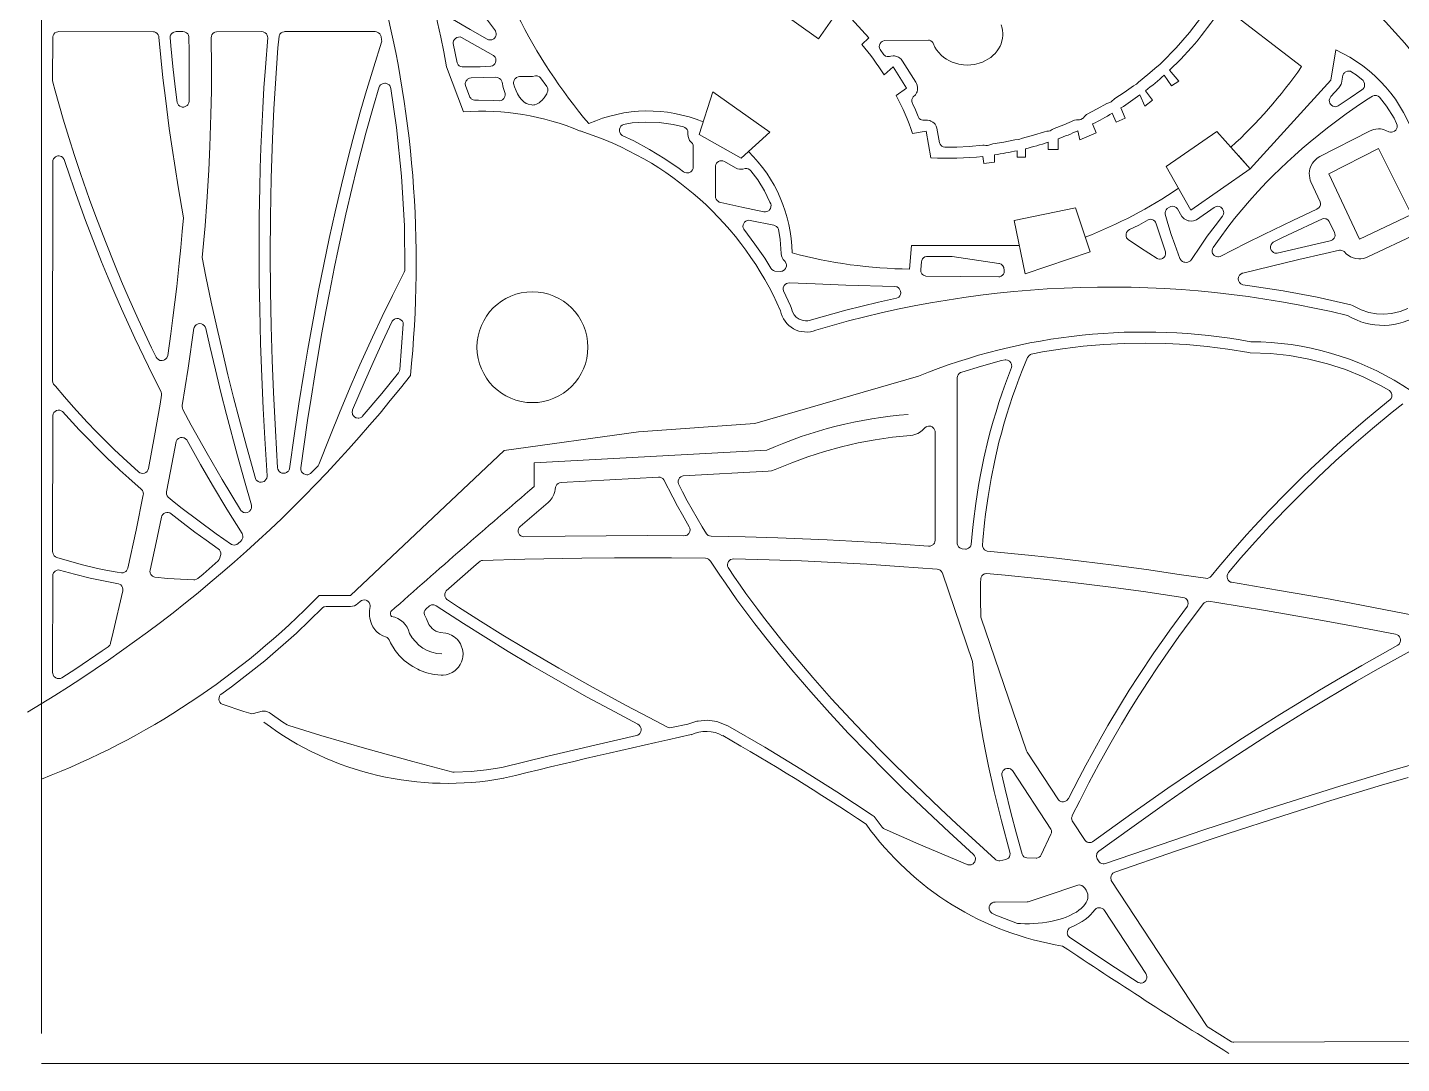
# Model space of a CAD drawing. Header units: inches. Extents: x 36 to 188, y -75 to 56.
# Drawn here: x 35.97 to 63.24, y 17.31 to 37.86 of the extents above; entities that cross this region are included whole.
import ezdxf

# ---------------------------------------------------------------- set-up
doc = ezdxf.new("R2010")
doc.units = ezdxf.units.IN
doc.layers.add('01_ORIGINAL_PLAN', color=7, linetype='CONTINUOUS', lineweight=20)
doc.layers.add('02_CONCEPT_CLOSED_AREAS', color=7, linetype='CONTINUOUS', lineweight=15)

# ---------------------------------------------------------------- blocks, each defined once
blk = doc.blocks.new('01_SCALLOP')
at = {"layer": '01_ORIGINAL_PLAN'}
for p, q in [((36.248, 17.906), (36.248, 55.9)), ((71.442, 17.312), (36.248, 17.312))]:
    blk.add_line(p, q, dxfattribs=at)
for points in [[(44.283, 37.084, 0.090917), (40.931, 45.968, -0.652582), (40.931, 49.011, -0.158741), (45.004, 48.425, -0.098355), (47.824, 46.203), (47.755, 46.078)], [(60.29, 39.74, -0.300089), (65.18, 32.538)], [(59.849, 35.488, 0.057164), (61.253, 37.088), (59.681, 38.289, -0.064319), (58.632, 37.014, -0.064319)], [(45.692, 38.109, 0.060935), (47.109, 35.956, -0.206423), (49.375, 35.99)], [(59.998, 35.322), (60.235, 35.059), (61.831, 36.816), (61.933, 37.418, -0.214593), (63.522, 35.602, 0.212382), (64.188, 33.517, -0.642649), (62.166, 32.15, 0.132984), (51.615, 31.858, -0.471407), (50.913, 32.245)], [(46.935, 35.809, 0.119192), (44.621, 36.188), (44.283, 37.084)], [(58.528, 36.918, -0.018836), (58.155, 36.608, -0.018836)], [(58.043, 36.524, -0.017658), (57.668, 36.267, -0.017658)], [(57.496, 36.162, -0.017305), (57.105, 35.949, -0.017305)], [(54.929, 35.306, -0.040089), (53.897, 35.276), (53.805, 35.806)], [(56.812, 35.811, -0.016254), (56.423, 35.655, -0.016254)], [(56.221, 35.586, -0.018166), (55.771, 35.457, -0.018166)], [(50.274, 35.4, -0.198705), (51.143, 33.392, 0.063223), (53.473, 33.07)], [(55.61, 35.419, -0.017778), (55.16, 35.336, -0.017778)], [(56.959, 33.703, 0.056142), (58.811, 34.673)], [(53.65, 30.945, -0.14301), (60.243, 31.63, -0.286424), (65.36, 28.431), (66.481, 23.89, -0.272091), (64.9, 18.954), (63.661, 17.533)], [(53.65, 30.945), (50.4, 30.004), (48.095, 29.84), (45.427, 29.473), (42.376, 26.597), (41.758, 26.597, -0.10797), (36.248, 22.954)]]:
    blk.add_lwpolyline(points, format="xyb", dxfattribs=at)
for points in [[(51.286, 38.996), (52.178, 38.364), (51.665, 37.64), (50.837, 38.227), (51.286, 38.996)], [(52.249, 38.111), (52.668, 37.654), (52.525, 37.523)], [(52.968, 36.924), (53.149, 37.079), (53.413, 36.661), (53.207, 36.514)], [(58.528, 36.918), (58.67, 36.704), (58.814, 36.799), (58.632, 37.014)], [(49.567, 36.583), (50.703, 35.787), (50.129, 35.27), (49.295, 35.742), (49.567, 36.583)], [(58.043, 36.524), (58.141, 36.305), (58.295, 36.419), (58.155, 36.608)], [(57.496, 36.162), (57.572, 35.985), (57.754, 36.063), (57.668, 36.267)], [(53.805, 35.806), (53.533, 35.759)], [(53.805, 35.806), (53.805, 35.806)], [(56.812, 35.811), (56.853, 35.634), (57.179, 35.773), (57.105, 35.949)], [(58.564, 35.106), (59.058, 34.241), (60.235, 35.059), (59.57, 35.799), (58.564, 35.106)], [(55.61, 35.419), (55.608, 35.288), (55.771, 35.288), (55.771, 35.457)], [(56.221, 35.586), (56.221, 35.439), (56.423, 35.439), (56.423, 35.655)], [(54.929, 35.306), (54.944, 35.165), (55.16, 35.189), (55.16, 35.336)], [(53.515, 33.54), (53.473, 33.07)], [(53.515, 33.54), (55.65, 33.54)], [(46.027, 28.759), (46.027, 29.23), (50.643, 29.479)]]:
    blk.add_lwpolyline(points, dxfattribs=at)
for points in [[(61.796, 34.957), (62.78, 35.461), (63.435, 34.152), (62.399, 33.663)], [(55.549, 34.034), (56.763, 34.283), (57.058, 33.412), (55.766, 32.976)]]:
    blk.add_lwpolyline(points, close=True, dxfattribs=at)
blk.add_circle((45.989, 31.521), 1.1, dxfattribs=at)
for centre, radius, start, end in [((22.064, 33.195), 21.619, 354.0583, 36.0319), ((48.363, 33.974), 5.47, 32.6388, 40.4465), ((48.363, 33.974), 5.47, 19.0436, 27.6609), ((44.996, 29.643), 6.464, 23.734, 72.5429), ((22.02, 47.825), 27.364, 300.648, 321.9453), ((54.073, 21.787), 8.422, 94.2501, 114.0352), ((177.596, -125.015), 202.378, 130.55026, 131.62005), ((43.293, 26.24), 0.119, 162.5746, 211.3187), ((43.119, 25.741), 0.443, 13.2811, 80.611), ((44.225, 26.196), 0.761, 207.5896, 267.5639), ((44.306, 28.951), 6.083, 233.183, 280.5392), ((83.889, -134.15), 161.762, 102.40484, 103.75801), ((49.433, 23.211), 0.689, 61.2688, 115.2094), ((27.349, -15.654), 45.391, 56.1832, 60.407), ((57.468, 25.543), 5.979, 215.6658, 260.7622), ((129.159, 128.7), 131.041, 236.3299, 238.04792)]:
    blk.add_arc(centre, radius, start, end, dxfattribs=at)
at = {"layer": '02_CONCEPT_CLOSED_AREAS'}
for points in [[(59.269, 38.071), (59.03, 37.761), (58.767, 37.46), (58.477, 37.17), (58.441, 37.127), (58.383, 37.083), (58.203, 36.928), (58.019, 36.781), (57.978, 36.741), (57.964, 36.73), (57.914, 36.702), (57.733, 36.573), (57.548, 36.452), (57.531, 36.439), (57.489, 36.399), (57.475, 36.389), (57.461, 36.381), (57.406, 36.362), (57.386, 36.352), (57.198, 36.246), (56.985, 36.134), (56.951, 36.106), (56.916, 36.066), (56.904, 36.055), (56.875, 36.039), (56.844, 36.031), (56.787, 36.03), (56.745, 36.021), (56.536, 35.934), (56.346, 35.862), (56.306, 35.842), (56.263, 35.815), (56.233, 35.807), (56.197, 35.804), (56.154, 35.795), (55.935, 35.728), (55.716, 35.67), (55.643, 35.642), (55.565, 35.634), (55.345, 35.59), (55.126, 35.554), (55.083, 35.542), (55.048, 35.527), (55.019, 35.519), (54.989, 35.519), (54.951, 35.525), (54.93, 35.526), (54.654, 35.503), (54.409, 35.49), (54.186, 35.488), (54.171, 35.489), (54.141, 35.496), (54.114, 35.511), (54.102, 35.521), (54.083, 35.545), (54.07, 35.573), (54.017, 35.865), (54.002, 35.905), (53.979, 35.942), (53.96, 35.962), (53.932, 35.986), (53.897, 36.006), (53.874, 36.015), (53.832, 36.025), (53.789, 36.026), (53.754, 36.022), (53.738, 36.023), (53.707, 36.031), (53.693, 36.038), (53.667, 36.057), (53.648, 36.082), (53.641, 36.097), (53.588, 36.226), (53.529, 36.357), (53.523, 36.371), (53.518, 36.401), (53.521, 36.431), (53.531, 36.46), (53.548, 36.485), (53.589, 36.529), (53.611, 36.564), (53.621, 36.587), (53.631, 36.627), (53.633, 36.652), (53.633, 36.675), (53.626, 36.718), (53.614, 36.75), (53.599, 36.779), (53.335, 37.197), (53.308, 37.231), (53.276, 37.258), (53.255, 37.272), (53.214, 37.289), (53.174, 37.297), (53.149, 37.299), (53.104, 37.294), (53.073, 37.286), (53.043, 37.285), (53.028, 37.287), (52.999, 37.296), (52.974, 37.313), (52.963, 37.323), (52.888, 37.423), (52.876, 37.452), (52.872, 37.483), (52.876, 37.514), (52.888, 37.543), (52.907, 37.568), (52.932, 37.587), (52.946, 37.594), (52.976, 37.602), (53.852, 37.613), (53.868, 37.61), (53.898, 37.598), (53.923, 37.578), (53.934, 37.566), (53.943, 37.552), (53.978, 37.475), (54.01, 37.42), (54.052, 37.365), (54.101, 37.313), (54.152, 37.27), (54.209, 37.231), (54.253, 37.206), (54.316, 37.176), (54.383, 37.152), (54.453, 37.134), (54.544, 37.12), (54.617, 37.117), (54.691, 37.12), (54.764, 37.13), (54.852, 37.152), (54.92, 37.176), (54.983, 37.206), (55.028, 37.231), (55.084, 37.27), (55.134, 37.313), (55.17, 37.349), (55.211, 37.398), (55.238, 37.439), (55.268, 37.494), (55.288, 37.54), (55.307, 37.599), (55.317, 37.647), (55.323, 37.708), (55.323, 37.753), (55.319, 37.801), (55.311, 37.846), (55.294, 37.913)], [(44.722, 38.516), (45.255, 37.794), (45.266, 37.765), (45.269, 37.75), (45.269, 37.719), (45.261, 37.689), (45.254, 37.675), (45.235, 37.651), (45.223, 37.64), (45.196, 37.625), (45.182, 37.62), (45.151, 37.615), (45.12, 37.619), (45.091, 37.631), (44.751, 37.825), (44.406, 38.026)], [(63.359, 32.29), (63.21, 32.229), (63.04, 32.188), (62.882, 32.175), (62.741, 32.181), (62.585, 32.21), (62.434, 32.261), (62.266, 32.345), (62.232, 32.359), (61.559, 32.511), (60.887, 32.638), (60.227, 32.74), (60.086, 32.759), (60.071, 32.764), (60.044, 32.779), (60.021, 32.802), (60.013, 32.815), (60.001, 32.844), (59.997, 32.875), (60.001, 32.907), (60.006, 32.922), (60.022, 32.949), (60.045, 32.971), (60.073, 32.986), (60.088, 32.991), (61.196, 33.259), (61.721, 33.381), (62.006, 33.445), (62.022, 33.446), (62.053, 33.44), (62.082, 33.427), (62.095, 33.417), (62.144, 33.369), (62.174, 33.345), (62.221, 33.316), (62.276, 33.293), (62.33, 33.28), (62.388, 33.274), (62.428, 33.275), (62.482, 33.283), (62.519, 33.293), (62.565, 33.311), (63.554, 33.777)], [(64.012, 26.097), (62.885, 26.32), (62.236, 26.443), (61.749, 26.533), (60.775, 26.704), (59.86, 26.857), (59.845, 26.862), (59.818, 26.879), (59.797, 26.902), (59.782, 26.93), (59.775, 26.961), (59.776, 26.992), (59.786, 27.023), (59.803, 27.049), (60.05, 27.34), (60.331, 27.658), (60.625, 27.979), (60.931, 28.3), (61.25, 28.622), (61.582, 28.944), (61.928, 29.267), (62.287, 29.588), (62.662, 29.909), (63.05, 30.229), (63.261, 30.397)], [(63.575, 23.277), (63.04, 23.122), (62.013, 22.813), (61.044, 22.512), (60.582, 22.364), (59.919, 22.148), (59.291, 21.939), (58.7, 21.739), (57.364, 21.278), (57.333, 21.272), (57.317, 21.272), (57.286, 21.278), (57.271, 21.284), (57.258, 21.292), (57.234, 21.313), (57.193, 21.375), (57.188, 21.389), (57.182, 21.418), (57.181, 21.434), (57.187, 21.463), (57.192, 21.478), (57.208, 21.503), (57.23, 21.524), (57.882, 21.996), (58.577, 22.488), (59.189, 22.91), (59.85, 23.352), (60.379, 23.695), (60.747, 23.929), (61.322, 24.286), (61.722, 24.527), (62.343, 24.894), (62.774, 25.14), (63.217, 25.388), (63.672, 25.637)], [(63.506, 17.752), (59.908, 17.733), (59.891, 17.735), (59.859, 17.744), (59.399, 18.031), (59.385, 18.042), (59.363, 18.067), (57.477, 20.943), (57.471, 20.957), (57.465, 20.988), (57.465, 21.003), (57.471, 21.034), (57.485, 21.062), (57.505, 21.085), (57.518, 21.095), (57.545, 21.109), (58.77, 21.531), (59.775, 21.869), (60.878, 22.228), (61.83, 22.527), (62.841, 22.833), (63.367, 22.988)]]:
    blk.add_lwpolyline(points, dxfattribs=at)
for points in [[(38.472, 37.779), (38.488, 37.776), (38.517, 37.763), (38.543, 37.743), (38.562, 37.717), (38.573, 37.687), (38.576, 37.671), (38.614, 37.27), (38.658, 36.862), (38.706, 36.458), (38.783, 35.861), (38.838, 35.469), (38.897, 35.082), (38.958, 34.701), (39.062, 34.086), (39.04, 33.813), (39.012, 33.501), (38.981, 33.19), (38.93, 32.724), (38.854, 32.101), (38.813, 31.789), (38.751, 31.357), (38.742, 31.326), (38.735, 31.312), (38.715, 31.287), (38.689, 31.268), (38.674, 31.262), (38.643, 31.255), (38.611, 31.256), (38.595, 31.26), (38.567, 31.274), (38.542, 31.295), (38.525, 31.322), (38.433, 31.511), (38.3, 31.791), (38.168, 32.078), (37.969, 32.522), (37.838, 32.827), (37.708, 33.137), (37.515, 33.617), (37.327, 34.11), (37.203, 34.448), (37.022, 34.966), (36.905, 35.32), (36.79, 35.681), (36.679, 36.047), (36.518, 36.608), (36.472, 36.778), (36.468, 36.809), (36.469, 37.676), (36.477, 37.706), (36.493, 37.733), (36.515, 37.755), (36.542, 37.771), (36.572, 37.779), (36.588, 37.78)], [(38.798, 37.664), (38.803, 37.694), (38.808, 37.709), (38.824, 37.735), (38.835, 37.746), (38.859, 37.765), (38.873, 37.771), (38.903, 37.779), (38.918, 37.78), (39.054, 37.78), (39.085, 37.776), (39.099, 37.771), (39.126, 37.756), (39.148, 37.734), (39.164, 37.707), (39.173, 37.678), (39.178, 37.389), (39.18, 37.077), (39.179, 36.767), (39.175, 36.402), (39.17, 36.371), (39.165, 36.356), (39.149, 36.329), (39.139, 36.318), (39.114, 36.299), (39.085, 36.288), (39.069, 36.285), (39.038, 36.285), (39.023, 36.288), (38.994, 36.301), (38.969, 36.32), (38.959, 36.332), (38.944, 36.359), (38.939, 36.374), (38.9, 36.684), (38.855, 37.088), (38.813, 37.496)], [(39.435, 33.298), (39.492, 33.931), (39.528, 34.404), (39.567, 35.032), (39.589, 35.504), (39.61, 36.134), (39.618, 36.606), (39.62, 37.079), (39.614, 37.658), (39.618, 37.689), (39.629, 37.719), (39.648, 37.744), (39.673, 37.764), (39.688, 37.771), (39.718, 37.779), (40.616, 37.78), (40.646, 37.776), (40.661, 37.771), (40.687, 37.757), (40.709, 37.735), (40.725, 37.709), (40.734, 37.68), (40.736, 37.665), (40.69, 37.071), (40.662, 36.666), (40.638, 36.263), (40.618, 35.864), (40.602, 35.467), (40.589, 35.074), (40.579, 34.686), (40.569, 34.111), (40.565, 33.547), (40.569, 32.814), (40.577, 32.28), (40.595, 31.591), (40.618, 30.932), (40.646, 30.304), (40.678, 29.71), (40.723, 28.969), (40.723, 28.953), (40.717, 28.922), (40.702, 28.894), (40.681, 28.87), (40.668, 28.86), (40.639, 28.847), (40.608, 28.842), (40.576, 28.845), (40.561, 28.849), (40.546, 28.856), (40.52, 28.875), (40.51, 28.886), (40.493, 28.914), (40.314, 29.557), (40.17, 30.097), (40.06, 30.525), (39.948, 30.972), (39.837, 31.436), (39.726, 31.916), (39.616, 32.413), (39.509, 32.925)], [(41.169, 29.106), (41.163, 29.091), (41.147, 29.064), (41.136, 29.052), (41.11, 29.033), (41.08, 29.021), (41.065, 29.019), (41.033, 29.02), (41.017, 29.024), (40.988, 29.037), (40.964, 29.058), (40.954, 29.071), (40.939, 29.099), (40.933, 29.131), (40.889, 29.867), (40.851, 30.623), (40.826, 31.265), (40.805, 31.938), (40.791, 32.638), (40.785, 33.362), (40.789, 34.108), (40.803, 34.874), (40.815, 35.263), (40.83, 35.655), (40.858, 36.251), (40.882, 36.652), (40.909, 37.055), (40.94, 37.46), (40.961, 37.687), (40.972, 37.717), (40.98, 37.73), (41.003, 37.754), (41.03, 37.77), (41.061, 37.779), (41.078, 37.78), (42.867, 37.78), (42.897, 37.776), (42.924, 37.765), (42.937, 37.757), (42.959, 37.737), (42.975, 37.712), (42.985, 37.683), (42.997, 37.62), (42.999, 37.589), (42.997, 37.574), (42.841, 37.085), (42.677, 36.544), (42.574, 36.183), (42.426, 35.642), (42.332, 35.282), (42.198, 34.744), (42.073, 34.209), (41.956, 33.68), (41.847, 33.158), (41.745, 32.644), (41.65, 32.139), (41.533, 31.484), (41.453, 31.008), (41.356, 30.395), (41.269, 29.812)], [(44.419, 37.548), (44.419, 37.564), (44.426, 37.595), (44.441, 37.624), (44.463, 37.647), (44.49, 37.664), (44.521, 37.673), (44.553, 37.674), (44.584, 37.666), (45.216, 37.307), (45.239, 37.286), (45.248, 37.273), (45.26, 37.244), (45.264, 37.229), (45.264, 37.198), (45.257, 37.167), (45.242, 37.14), (45.22, 37.118), (45.194, 37.101), (45.164, 37.092), (44.951, 37.085), (44.609, 37.079), (44.594, 37.079), (44.564, 37.087), (44.538, 37.101), (44.515, 37.122), (44.506, 37.134), (44.493, 37.161)], [(44.659, 36.714), (44.656, 36.744), (44.657, 36.759), (44.66, 36.774), (44.672, 36.802), (44.691, 36.826), (44.703, 36.837), (44.715, 36.845), (44.743, 36.857), (44.774, 36.861), (45.265, 36.874), (45.296, 36.871), (45.325, 36.86), (45.338, 36.852), (45.361, 36.831), (45.378, 36.804), (45.387, 36.775), (45.408, 36.675), (45.446, 36.555), (45.448, 36.523), (45.442, 36.492), (45.436, 36.477), (45.419, 36.451), (45.395, 36.43), (45.367, 36.416), (45.335, 36.41), (45.217, 36.417), (44.921, 36.421), (44.843, 36.419), (44.813, 36.425), (44.799, 36.431), (44.774, 36.448), (44.764, 36.458), (44.746, 36.483)], [(45.616, 36.754), (45.616, 36.769), (45.62, 36.8), (45.625, 36.814), (45.641, 36.841), (45.651, 36.852), (45.675, 36.871), (45.703, 36.883), (45.733, 36.888), (45.99, 36.889), (46.052, 36.903), (46.084, 36.902), (46.099, 36.898), (46.128, 36.885), (46.152, 36.865), (46.275, 36.691), (46.29, 36.663), (46.294, 36.648), (46.297, 36.632), (46.295, 36.6), (46.285, 36.57), (46.272, 36.545), (46.252, 36.51), (46.221, 36.466), (46.175, 36.413), (46.152, 36.392), (46.123, 36.37), (46.099, 36.355), (46.068, 36.34), (46.038, 36.331), (46.015, 36.326), (45.994, 36.324), (45.975, 36.327), (45.906, 36.34), (45.889, 36.345), (45.867, 36.355), (45.818, 36.388), (45.77, 36.435), (45.733, 36.481), (45.693, 36.545), (45.664, 36.605), (45.634, 36.686)], [(61.98, 36.306), (61.95, 36.294), (61.918, 36.291), (61.902, 36.293), (61.872, 36.303), (61.845, 36.32), (61.824, 36.344), (61.815, 36.358), (61.805, 36.388), (61.803, 36.42), (61.81, 36.451), (61.824, 36.48), (61.834, 36.492), (61.994, 36.668), (62.019, 36.702), (62.037, 36.739), (62.044, 36.759), (62.072, 36.915), (62.086, 36.944), (62.095, 36.957), (62.106, 36.968), (62.132, 36.986), (62.162, 36.997), (62.194, 36.999), (62.225, 36.993), (62.253, 36.979), (62.333, 36.926), (62.473, 36.809), (62.491, 36.783), (62.502, 36.753), (62.504, 36.721), (62.498, 36.69), (62.492, 36.675), (62.474, 36.648), (62.45, 36.627), (62.214, 36.469)], [(41.588, 29.017), (41.561, 29.001), (41.53, 28.992), (41.515, 28.991), (41.483, 28.995), (41.454, 29.007), (41.429, 29.026), (41.41, 29.051), (41.403, 29.065), (41.394, 29.096), (41.395, 29.127), (41.529, 30.067), (41.597, 30.512), (41.67, 30.972), (41.806, 31.77), (41.897, 32.265), (41.96, 32.601), (42.062, 33.113), (42.134, 33.459), (42.288, 34.16), (42.412, 34.691), (42.5, 35.048), (42.591, 35.406), (42.686, 35.764), (42.836, 36.302), (42.95, 36.685), (42.957, 36.699), (42.976, 36.723), (43.001, 36.741), (43.03, 36.753), (43.06, 36.756), (43.076, 36.755), (43.091, 36.752), (43.119, 36.74), (43.144, 36.722), (43.163, 36.697), (43.175, 36.669), (43.178, 36.654), (43.294, 35.879), (43.394, 34.912), (43.45, 33.929), (43.46, 33.069), (43.457, 33.04), (43.447, 33.012), (43.21, 32.547), (43.007, 32.13), (42.813, 31.717), (42.566, 31.172), (42.391, 30.771), (42.171, 30.249), (41.966, 29.745), (41.75, 29.197), (41.735, 29.169), (41.724, 29.157)], [(59.636, 33.319), (59.605, 33.313), (59.589, 33.312), (59.558, 33.318), (59.529, 33.332), (59.516, 33.342), (59.495, 33.366), (59.488, 33.38), (59.478, 33.41), (59.476, 33.442), (59.483, 33.473), (59.497, 33.501), (59.634, 33.693), (59.792, 33.904), (59.924, 34.072), (60.066, 34.246), (60.219, 34.426), (60.385, 34.61), (60.564, 34.8), (60.691, 34.929), (60.825, 35.06), (60.965, 35.192), (61.111, 35.326), (61.264, 35.461), (61.425, 35.597), (61.592, 35.734), (61.767, 35.872), (61.95, 36.01), (62.14, 36.149), (62.337, 36.287), (62.544, 36.426), (62.663, 36.503), (62.694, 36.512), (62.71, 36.514), (62.742, 36.511), (62.772, 36.5), (62.798, 36.48), (62.936, 36.305), (63.088, 36.063), (63.139, 35.958), (63.15, 35.927), (63.151, 35.895), (63.149, 35.879), (63.138, 35.849), (63.12, 35.823), (63.095, 35.803), (63.066, 35.79), (63.034, 35.785), (63.018, 35.786), (62.987, 35.793), (62.927, 35.822), (62.891, 35.835), (62.854, 35.844), (62.816, 35.85), (62.777, 35.851), (62.724, 35.847), (62.684, 35.839), (62.648, 35.828), (62.602, 35.809), (61.618, 35.304), (61.564, 35.271), (61.519, 35.232), (61.494, 35.205), (61.471, 35.173), (61.445, 35.128), (61.431, 35.094), (61.419, 35.058), (61.411, 35.022), (61.406, 34.965), (61.407, 34.926), (61.415, 34.872), (61.425, 34.837), (61.438, 34.802), (61.622, 34.404), (61.628, 34.373), (61.625, 34.342), (61.614, 34.312), (61.596, 34.287), (61.584, 34.276), (61.557, 34.259), (61.076, 34.035), (60.501, 33.757), (60.156, 33.584)], [(47.77, 35.723), (47.745, 35.744), (47.736, 35.756), (47.721, 35.785), (47.717, 35.8), (47.715, 35.832), (47.717, 35.848), (47.728, 35.878), (47.746, 35.904), (47.77, 35.925), (47.799, 35.938), (47.969, 35.968), (48.236, 35.986), (48.503, 35.977), (48.78, 35.939), (48.985, 35.889), (49.013, 35.879), (49.038, 35.861), (49.058, 35.837), (49.065, 35.824), (49.071, 35.81), (49.076, 35.78), (49.075, 35.746), (49.078, 35.703), (49.09, 35.662), (49.109, 35.623), (49.163, 35.558), (49.176, 35.528), (49.179, 35.512), (49.18, 35.097), (49.176, 35.066), (49.171, 35.051), (49.164, 35.037), (49.145, 35.012), (49.133, 35.002), (49.106, 34.986), (49.091, 34.981), (49.06, 34.977), (49.045, 34.978), (49.014, 34.986), (48.987, 35.002), (48.901, 35.067), (48.618, 35.26), (48.315, 35.444), (48.002, 35.612)], [(36.469, 35.211), (36.472, 35.226), (36.483, 35.254), (36.502, 35.279), (36.526, 35.298), (36.554, 35.31), (36.569, 35.314), (36.599, 35.315), (36.615, 35.312), (36.643, 35.301), (36.669, 35.284), (36.679, 35.273), (36.696, 35.247), (36.813, 34.896), (36.934, 34.547), (37.12, 34.034), (37.311, 33.537), (37.44, 33.213), (37.57, 32.897), (37.702, 32.587), (37.834, 32.284), (37.967, 31.988), (38.101, 31.698), (38.368, 31.141), (38.623, 30.63), (38.63, 30.6), (38.629, 30.57), (38.599, 30.388), (38.491, 29.765), (38.37, 29.114), (38.36, 29.084), (38.342, 29.058), (38.318, 29.037), (38.29, 29.023), (38.259, 29.017), (38.228, 29.019), (38.198, 29.029), (38.172, 29.047), (37.866, 29.327), (37.69, 29.494), (37.513, 29.668), (37.334, 29.849), (37.155, 30.035), (36.884, 30.329), (36.703, 30.534), (36.522, 30.745), (36.486, 30.79), (36.472, 30.821), (36.468, 30.854)], [(50.209, 35.064), (50.241, 35.065), (50.273, 35.057), (50.301, 35.041), (50.324, 35.018), (50.459, 34.84), (50.595, 34.621), (50.703, 34.4), (50.717, 34.366), (50.724, 34.335), (50.723, 34.303), (50.713, 34.273), (50.696, 34.246), (50.684, 34.234), (50.658, 34.216), (50.643, 34.21), (50.612, 34.204), (50.58, 34.206), (50.143, 34.298), (49.726, 34.389), (49.696, 34.4), (49.682, 34.409), (49.658, 34.43), (49.637, 34.456), (49.624, 34.486), (49.62, 34.518), (49.62, 35.1), (49.621, 35.115), (49.629, 35.145), (49.645, 35.172), (49.655, 35.184), (49.68, 35.203), (49.708, 35.215), (49.739, 35.22), (49.77, 35.216), (49.799, 35.204), (50.021, 35.079), (50.059, 35.062), (50.1, 35.052), (50.143, 35.051), (50.164, 35.053)], [(58.546, 34.161), (58.546, 34.192), (58.553, 34.221), (58.567, 34.247), (58.588, 34.27), (58.629, 34.296), (58.658, 34.31), (58.69, 34.315), (58.722, 34.312), (58.737, 34.307), (58.765, 34.291), (58.788, 34.268), (58.879, 34.114), (58.905, 34.084), (58.923, 34.068), (58.959, 34.045), (58.999, 34.029), (59.02, 34.025), (59.063, 34.021), (59.106, 34.027), (59.126, 34.032), (59.166, 34.049), (59.519, 34.293), (59.546, 34.308), (59.561, 34.312), (59.592, 34.315), (59.622, 34.31), (59.65, 34.297), (59.663, 34.288), (59.684, 34.265), (59.699, 34.238), (59.706, 34.208), (59.707, 34.193), (59.703, 34.162), (59.697, 34.147), (59.682, 34.121), (59.535, 33.929), (59.382, 33.72), (59.246, 33.525), (59.066, 33.258), (59.046, 33.235), (59.021, 33.218), (58.993, 33.207), (58.962, 33.204), (58.933, 33.206), (58.918, 33.21), (58.889, 33.222), (58.864, 33.242), (58.854, 33.254), (58.839, 33.282), (58.735, 33.56), (58.666, 33.758), (58.598, 33.973)], [(50.183, 33.86), (50.171, 33.888), (50.167, 33.918), (50.17, 33.949), (50.182, 33.977), (50.199, 34.002), (50.223, 34.021), (50.251, 34.034), (50.281, 34.04), (50.312, 34.037), (50.779, 33.941), (50.809, 33.931), (50.836, 33.912), (50.856, 33.888), (50.87, 33.859), (50.905, 33.655), (50.924, 33.378), (50.931, 33.335), (50.945, 33.298), (50.956, 33.276), (50.968, 33.258), (51.005, 33.219), (51.014, 33.206), (51.026, 33.176), (51.029, 33.16), (51.029, 33.128), (51.02, 33.097), (51.013, 33.083), (50.993, 33.058), (50.98, 33.047), (50.952, 33.032), (50.937, 33.028), (50.905, 33.025), (50.802, 33.031), (50.771, 33.042), (50.743, 33.06), (50.722, 33.086), (50.601, 33.284), (50.406, 33.567)], [(57.809, 33.656), (57.789, 33.679), (57.781, 33.693), (57.771, 33.723), (57.769, 33.754), (57.771, 33.77), (57.781, 33.799), (57.798, 33.825), (57.809, 33.836), (57.836, 33.854), (58.02, 33.944), (58.209, 34.049), (58.239, 34.057), (58.255, 34.058), (58.27, 34.057), (58.3, 34.049), (58.314, 34.042), (58.338, 34.023), (58.357, 33.999), (58.369, 33.971), (58.457, 33.69), (58.553, 33.414), (58.555, 33.399), (58.554, 33.367), (58.545, 33.337), (58.537, 33.323), (58.517, 33.299), (58.491, 33.281), (58.477, 33.275), (58.446, 33.268), (58.43, 33.268), (58.399, 33.274), (58.385, 33.279), (58.053, 33.493)], [(60.769, 33.385), (60.753, 33.384), (60.722, 33.389), (60.693, 33.402), (60.668, 33.423), (60.658, 33.435), (60.644, 33.463), (60.639, 33.479), (60.637, 33.51), (60.643, 33.542), (60.649, 33.556), (60.666, 33.583), (60.69, 33.604), (60.876, 33.695), (61.17, 33.836), (61.481, 33.982), (61.667, 34.066), (61.697, 34.071), (61.729, 34.068), (61.743, 34.064), (61.771, 34.049), (61.783, 34.039), (61.803, 34.016), (61.906, 33.798), (61.915, 33.769), (61.917, 33.739), (61.91, 33.709), (61.897, 33.681), (61.888, 33.669), (61.865, 33.649), (61.838, 33.635), (61.823, 33.63)], [(53.796, 32.933), (53.767, 32.941), (53.753, 32.948), (53.729, 32.966), (53.719, 32.978), (53.71, 32.99), (53.698, 33.018), (53.695, 33.033), (53.694, 33.063), (53.707, 33.211), (53.714, 33.242), (53.721, 33.257), (53.729, 33.271), (53.752, 33.294), (53.779, 33.311), (53.81, 33.319), (54.322, 33.319), (55.244, 33.183), (55.26, 33.179), (55.29, 33.166), (55.304, 33.156), (55.326, 33.133), (55.341, 33.104), (55.353, 33.044), (55.351, 33.013), (55.348, 32.998), (55.335, 32.971), (55.326, 32.958), (55.316, 32.947), (55.291, 32.929), (55.263, 32.918), (55.248, 32.915), (54.475, 32.922)], [(50.971, 32.639), (50.965, 32.67), (50.967, 32.7), (50.977, 32.729), (50.985, 32.743), (51.005, 32.766), (51.031, 32.783), (51.06, 32.794), (51.09, 32.796), (51.602, 32.775), (52.207, 32.753), (53.18, 32.725), (53.211, 32.72), (53.226, 32.715), (53.253, 32.698), (53.264, 32.687), (53.274, 32.675), (53.289, 32.647), (53.294, 32.632), (53.297, 32.6), (53.291, 32.569), (53.278, 32.541), (53.258, 32.516), (53.245, 32.507), (53.217, 32.492), (52.857, 32.415), (52.207, 32.254), (51.482, 32.05), (51.456, 32.046), (51.405, 32.044), (51.341, 32.055), (51.28, 32.08), (51.226, 32.118), (51.182, 32.166), (51.15, 32.223), (51.123, 32.309), (51.112, 32.339)], [(39.272, 31.899), (39.278, 31.914), (39.294, 31.942), (39.317, 31.964), (39.344, 31.979), (39.359, 31.984), (39.391, 31.988), (39.422, 31.983), (39.451, 31.97), (39.464, 31.96), (39.476, 31.95), (39.494, 31.924), (39.505, 31.894), (39.585, 31.544), (39.697, 31.073), (39.809, 30.619), (39.92, 30.183), (40.137, 29.369), (40.276, 28.871), (40.413, 28.39), (40.417, 28.359), (40.417, 28.344), (40.414, 28.328), (40.403, 28.299), (40.384, 28.274), (40.373, 28.263), (40.36, 28.254), (40.331, 28.242), (40.3, 28.237), (40.269, 28.24), (40.254, 28.245), (40.227, 28.26), (40.204, 28.281), (40.195, 28.294), (39.833, 28.896), (39.533, 29.413), (39.219, 29.977), (39.053, 30.285), (39.042, 30.314), (39.039, 30.346), (39.04, 30.361), (39.158, 31.102)], [(42.613, 30.144), (42.601, 30.134), (42.574, 30.12), (42.544, 30.113), (42.529, 30.112), (42.498, 30.117), (42.484, 30.122), (42.457, 30.138), (42.436, 30.161), (42.421, 30.188), (42.416, 30.202), (42.412, 30.233), (42.417, 30.264), (42.422, 30.278), (42.65, 30.816), (42.827, 31.217), (43.012, 31.624), (43.199, 32.022), (43.207, 32.036), (43.228, 32.06), (43.254, 32.078), (43.268, 32.084), (43.299, 32.09), (43.331, 32.088), (43.346, 32.084), (43.361, 32.078), (43.387, 32.06), (43.408, 32.036), (43.422, 32.008), (43.427, 31.977), (43.356, 31.079), (43.35, 31.051), (43.338, 31.025), (43.33, 31.014), (42.999, 30.601)], [(55.013, 27.476), (54.984, 27.486), (54.958, 27.504), (54.938, 27.528), (54.931, 27.542), (54.921, 27.571), (54.919, 27.586), (54.926, 27.692), (54.96, 28.037), (54.981, 28.211), (55.03, 28.562), (55.091, 28.918), (55.163, 29.275), (55.248, 29.634), (55.295, 29.815), (55.345, 29.994), (55.399, 30.175), (55.456, 30.357), (55.518, 30.541), (55.582, 30.724), (55.65, 30.907), (55.722, 31.09), (55.816, 31.317), (55.824, 31.332), (55.845, 31.357), (55.872, 31.376), (55.887, 31.383), (56.109, 31.427), (56.51, 31.49), (56.918, 31.54), (57.327, 31.575), (57.738, 31.596), (58.149, 31.602), (58.56, 31.594), (58.971, 31.571), (59.382, 31.534), (59.792, 31.481), (60.207, 31.413), (60.235, 31.41), (60.637, 31.396), (61.013, 31.355), (61.399, 31.286), (61.769, 31.192), (62.122, 31.076), (62.473, 30.933), (62.82, 30.764), (62.998, 30.659), (63.02, 30.637), (63.036, 30.611), (63.044, 30.581), (63.044, 30.55), (63.041, 30.534), (63.03, 30.506), (63.011, 30.481), (62.715, 30.239), (62.52, 30.077), (62.329, 29.915), (61.959, 29.591), (61.779, 29.428), (61.43, 29.103), (61.261, 28.94), (60.932, 28.615), (60.616, 28.29), (60.314, 27.966), (60.167, 27.805), (59.883, 27.483), (59.612, 27.164), (59.459, 26.979), (59.437, 26.958), (59.409, 26.943), (59.379, 26.935), (59.348, 26.936), (58.825, 27.015), (58.175, 27.108), (57.525, 27.195), (56.876, 27.276), (56.388, 27.333), (55.901, 27.386)], [(54.514, 27.521), (54.498, 27.525), (54.47, 27.541), (54.446, 27.563), (54.43, 27.59), (54.421, 27.622), (54.42, 27.638), (54.42, 30.91), (54.425, 30.943), (54.438, 30.973), (54.459, 30.998), (54.485, 31.017), (54.512, 31.027), (54.902, 31.147), (55.3, 31.255), (55.368, 31.269), (55.384, 31.27), (55.414, 31.265), (55.442, 31.253), (55.454, 31.244), (55.466, 31.234), (55.484, 31.21), (55.496, 31.182), (55.499, 31.167), (55.5, 31.151), (55.497, 31.121), (55.375, 30.799), (55.31, 30.613), (55.247, 30.425), (55.189, 30.24), (55.134, 30.055), (55.082, 29.871), (55.034, 29.687), (54.948, 29.322), (54.874, 28.957), (54.842, 28.776), (54.786, 28.419), (54.741, 28.061), (54.723, 27.885), (54.698, 27.609), (54.688, 27.58), (54.67, 27.554), (54.646, 27.533), (54.632, 27.526), (54.602, 27.516), (54.586, 27.514)], [(36.469, 30.167), (36.477, 30.197), (36.494, 30.225), (36.517, 30.247), (36.545, 30.263), (36.576, 30.27), (36.608, 30.269), (36.639, 30.259), (36.666, 30.242), (36.995, 29.884), (37.177, 29.695), (37.358, 29.512), (37.538, 29.336), (37.804, 29.084), (37.98, 28.924), (38.228, 28.705), (38.249, 28.681), (38.257, 28.668), (38.267, 28.638), (38.269, 28.606), (38.267, 28.591), (38.123, 27.894), (37.96, 27.138), (37.95, 27.109), (37.932, 27.084), (37.922, 27.074), (37.897, 27.057), (37.868, 27.047), (37.838, 27.044), (37.747, 27.058), (37.554, 27.094), (37.36, 27.134), (37.06, 27.205), (36.758, 27.287), (36.551, 27.35), (36.524, 27.363), (36.5, 27.382), (36.491, 27.393), (36.476, 27.42), (36.469, 27.449), (36.468, 27.464)], [(38.758, 28.548), (38.739, 28.575), (38.728, 28.605), (38.726, 28.621), (38.728, 28.654), (38.807, 29.06), (38.917, 29.648), (38.931, 29.676), (38.94, 29.688), (38.963, 29.709), (38.976, 29.717), (39.005, 29.728), (39.02, 29.73), (39.036, 29.731), (39.066, 29.726), (39.081, 29.721), (39.107, 29.705), (39.128, 29.682), (39.137, 29.669), (39.403, 29.197), (39.643, 28.785), (39.927, 28.311), (40.226, 27.827), (40.238, 27.8), (40.244, 27.77), (40.241, 27.739), (40.237, 27.725), (40.224, 27.697), (40.204, 27.674), (40.151, 27.627), (40.125, 27.609), (40.094, 27.598), (40.079, 27.596), (40.047, 27.599), (40.017, 27.609), (39.711, 27.821), (39.348, 28.087), (39.039, 28.323), (38.879, 28.449)], [(48.887, 28.809), (48.88, 28.84), (48.882, 28.872), (48.892, 28.902), (48.9, 28.916), (48.91, 28.928), (48.934, 28.949), (48.962, 28.963), (48.978, 28.967), (50.665, 29.059), (50.736, 29.069), (50.805, 29.092), (51.135, 29.23), (51.454, 29.348), (51.788, 29.455), (52.12, 29.547), (52.451, 29.623), (52.791, 29.685), (53.133, 29.733), (53.489, 29.768), (53.54, 29.776), (53.6, 29.794), (53.636, 29.81), (53.672, 29.83), (53.722, 29.867), (53.778, 29.924), (53.803, 29.942), (53.817, 29.948), (53.847, 29.956), (53.863, 29.956), (53.893, 29.952), (53.922, 29.939), (53.934, 29.93), (53.956, 29.908), (53.971, 29.882), (53.979, 29.852), (53.98, 29.836), (53.98, 27.693), (53.976, 27.663), (53.965, 27.635), (53.957, 27.622), (53.947, 27.61), (53.923, 27.591), (53.91, 27.584), (53.881, 27.575), (53.851, 27.573), (53.3, 27.613), (52.813, 27.645), (52.325, 27.673), (51.837, 27.698), (51.35, 27.72), (50.862, 27.738), (50.212, 27.757), (49.536, 27.772), (49.506, 27.776), (49.478, 27.787), (49.454, 27.806), (49.444, 27.817), (49.357, 27.958), (49.159, 28.301), (49.063, 28.474), (48.969, 28.649)], [(45.815, 27.756), (45.785, 27.763), (45.757, 27.778), (45.735, 27.799), (45.718, 27.825), (45.709, 27.855), (45.708, 27.886), (45.714, 27.916), (45.728, 27.943), (45.749, 27.966), (46.301, 28.441), (46.338, 28.477), (46.364, 28.509), (46.382, 28.535), (46.414, 28.597), (46.434, 28.657), (46.442, 28.697), (46.448, 28.742), (46.458, 28.772), (46.476, 28.798), (46.5, 28.818), (46.513, 28.826), (46.528, 28.832), (46.559, 28.838), (48.492, 28.942), (48.523, 28.94), (48.552, 28.93), (48.578, 28.913), (48.598, 28.889), (48.774, 28.546), (48.869, 28.37), (48.967, 28.193), (49.101, 27.96), (49.114, 27.93), (49.118, 27.899), (49.114, 27.868), (49.109, 27.853), (49.093, 27.825), (49.082, 27.814), (49.057, 27.794), (49.043, 27.788), (49.028, 27.783), (48.997, 27.779), (48.263, 27.783), (47.451, 27.781), (46.639, 27.771)], [(38.493, 26.958), (38.478, 26.963), (38.45, 26.977), (38.427, 26.998), (38.418, 27.011), (38.405, 27.039), (38.401, 27.054), (38.399, 27.07), (38.402, 27.101), (38.521, 27.647), (38.626, 28.147), (38.636, 28.176), (38.652, 28.201), (38.675, 28.222), (38.702, 28.236), (38.732, 28.242), (38.763, 28.241), (38.792, 28.233), (38.818, 28.217), (39.061, 28.028), (39.291, 27.855), (39.512, 27.694), (39.753, 27.523), (39.777, 27.501), (39.794, 27.473), (39.803, 27.441), (39.803, 27.408), (39.781, 27.325), (39.775, 27.309), (39.756, 27.281), (39.455, 27.021), (39.351, 26.935), (39.321, 26.918), (39.288, 26.909), (39.271, 26.908), (39.007, 26.919), (38.752, 26.935)], [(44.873, 27.208), (44.952, 27.274), (44.981, 27.288), (44.997, 27.292), (45.838, 27.316), (46.969, 27.336), (47.616, 27.342), (48.101, 27.343), (48.747, 27.341), (49.423, 27.333), (49.456, 27.328), (49.486, 27.314), (49.512, 27.292), (49.522, 27.279), (49.705, 27.002), (49.818, 26.837), (50.048, 26.511), (50.165, 26.349), (50.403, 26.032), (50.645, 25.721), (50.89, 25.416), (51.137, 25.118), (51.512, 24.683), (51.888, 24.263), (52.264, 23.859), (52.637, 23.472), (53.004, 23.102), (53.362, 22.75), (53.822, 22.31), (54.256, 21.904), (54.742, 21.459), (54.763, 21.434), (54.776, 21.405), (54.78, 21.39), (54.781, 21.374), (54.778, 21.342), (54.766, 21.312), (54.758, 21.299), (54.736, 21.276), (54.722, 21.267), (54.693, 21.254), (54.661, 21.25), (54.63, 21.254), (54.614, 21.259), (53.66, 21.666), (52.966, 21.967), (52.953, 21.976), (52.932, 21.997), (52.77, 22.209), (52.731, 22.241), (52.029, 22.703), (51.318, 23.151), (50.598, 23.586), (49.87, 24.008), (49.847, 24.02), (49.671, 24.089), (49.646, 24.094), (49.461, 24.12), (49.275, 24.105), (49.249, 24.102), (49.075, 24.046), (48.751, 23.974), (48.718, 23.971), (48.686, 23.977), (48.294, 24.179), (47.85, 24.412), (47.182, 24.775), (46.512, 25.152), (45.843, 25.542), (45.399, 25.81), (44.958, 26.084), (44.521, 26.364), (44.304, 26.507), (44.29, 26.516), (44.27, 26.54), (44.256, 26.568), (44.252, 26.583), (44.25, 26.615), (44.252, 26.63), (44.262, 26.66), (44.279, 26.686)], [(49.872, 27.149), (49.862, 27.178), (49.86, 27.209), (49.865, 27.239), (49.878, 27.267), (49.898, 27.291), (49.923, 27.308), (49.952, 27.319), (49.982, 27.323), (50.686, 27.304), (51.332, 27.28), (51.978, 27.251), (52.624, 27.216), (53.27, 27.174), (54.021, 27.119), (54.051, 27.112), (54.066, 27.106), (54.079, 27.099), (54.102, 27.078), (54.119, 27.052), (54.125, 27.038), (54.722, 25.288), (54.761, 24.908), (54.819, 24.459), (54.863, 24.167), (54.936, 23.744), (54.988, 23.473), (55.042, 23.208), (55.155, 22.706), (55.212, 22.468), (55.298, 22.129), (55.465, 21.503), (55.469, 21.472), (55.466, 21.442), (55.455, 21.413), (55.436, 21.388), (55.413, 21.369), (55.385, 21.356), (55.262, 21.333), (55.246, 21.333), (55.214, 21.34), (55.185, 21.354), (55.173, 21.364), (54.406, 22.066), (54.084, 22.366), (53.747, 22.685), (53.398, 23.022), (53.159, 23.258), (52.917, 23.501), (52.672, 23.752), (52.3, 24.142), (51.926, 24.549), (51.553, 24.97), (51.182, 25.407), (50.938, 25.705), (50.817, 25.858), (50.578, 26.165), (50.46, 26.321), (50.227, 26.638), (50.113, 26.799), (49.999, 26.961)], [(36.469, 26.999), (36.472, 27.014), (36.484, 27.043), (36.504, 27.068), (36.516, 27.079), (36.529, 27.087), (36.559, 27.099), (36.591, 27.103), (36.606, 27.101), (36.904, 27.018), (37.21, 26.942), (37.512, 26.878), (37.778, 26.829), (37.807, 26.815), (37.82, 26.805), (37.842, 26.781), (37.856, 26.752), (37.862, 26.72), (37.859, 26.688), (37.669, 25.866), (37.618, 25.649), (37.614, 25.635), (37.601, 25.609), (37.582, 25.588), (37.571, 25.579), (37.453, 25.495), (36.93, 25.142), (36.652, 24.965), (36.623, 24.951), (36.592, 24.946), (36.56, 24.949), (36.545, 24.954), (36.53, 24.961), (36.504, 24.98), (36.494, 24.991), (36.477, 25.019), (36.469, 25.05), (36.468, 25.066)], [(54.887, 26.931), (54.895, 26.96), (54.91, 26.986), (54.92, 26.997), (54.944, 27.016), (54.958, 27.023), (54.972, 27.028), (55.002, 27.033), (55.369, 26.998), (56.015, 26.931), (56.662, 26.858), (57.469, 26.758), (58.115, 26.672), (58.899, 26.559), (58.929, 26.551), (58.956, 26.535), (58.977, 26.513), (58.993, 26.486), (58.998, 26.471), (59.002, 26.44), (58.998, 26.41), (58.986, 26.381), (58.638, 25.91), (58.529, 25.758), (58.318, 25.455), (58.021, 25.01), (57.834, 24.719), (57.658, 24.435), (57.409, 24.018), (57.254, 23.747), (57.107, 23.484), (56.968, 23.228), (56.836, 22.98), (56.625, 22.567), (56.617, 22.554), (56.596, 22.53), (56.584, 22.521), (56.556, 22.507), (56.525, 22.501), (56.494, 22.503), (56.478, 22.508), (56.45, 22.522), (56.427, 22.543), (55.808, 23.485), (55.794, 23.512), (54.895, 26.146), (54.89, 26.163), (54.888, 26.185), (54.882, 26.511), (54.884, 26.843)], [(39.835, 24.437), (39.809, 24.454), (39.789, 24.477), (39.775, 24.505), (39.768, 24.535), (39.77, 24.566), (39.779, 24.596), (39.796, 24.622), (39.807, 24.633), (40.015, 24.781), (40.679, 25.301), (41.305, 25.849), (41.824, 26.353), (41.851, 26.368), (41.866, 26.373), (41.896, 26.377), (42.376, 26.377), (42.417, 26.381), (42.457, 26.392), (42.494, 26.411), (42.527, 26.437), (42.569, 26.476), (42.595, 26.495), (42.625, 26.506), (42.657, 26.508), (42.688, 26.503), (42.703, 26.496), (42.73, 26.479), (42.751, 26.455), (42.765, 26.426), (42.771, 26.394), (42.77, 26.378), (42.757, 26.301), (42.754, 26.244), (42.756, 26.187), (42.763, 26.143), (42.78, 26.075), (42.795, 26.033), (42.825, 25.973), (42.86, 25.92), (42.881, 25.895), (42.911, 25.866), (42.96, 25.827), (43.02, 25.795), (43.093, 25.768), (43.106, 25.761), (43.129, 25.741), (43.147, 25.717), (43.172, 25.659), (43.191, 25.624), (43.244, 25.538), (43.267, 25.504), (43.348, 25.404), (43.376, 25.375), (43.447, 25.307), (43.489, 25.272), (43.58, 25.206), (43.615, 25.185), (43.714, 25.131), (43.75, 25.114), (43.856, 25.074), (43.895, 25.062), (44.006, 25.035), (44.046, 25.028), (44.177, 25.015), (44.22, 25.016), (44.28, 25.024), (44.339, 25.041), (44.396, 25.068), (44.447, 25.101), (44.492, 25.142), (44.521, 25.174), (44.555, 25.224), (44.582, 25.28), (44.601, 25.338), (44.608, 25.379), (44.612, 25.441), (44.607, 25.5), (44.598, 25.542), (44.578, 25.6), (44.559, 25.638), (44.537, 25.675), (44.5, 25.721), (44.47, 25.75), (44.438, 25.775), (44.386, 25.807), (44.347, 25.825), (44.308, 25.839), (44.268, 25.848), (44.157, 25.862), (44.114, 25.874), (44.074, 25.891), (44.036, 25.913), (44.001, 25.94), (43.97, 25.971), (43.951, 25.993), (43.932, 26.023), (43.887, 26.13), (43.852, 26.198), (43.847, 26.212), (43.841, 26.242), (43.844, 26.272), (43.854, 26.301), (43.871, 26.326), (43.945, 26.392), (43.973, 26.405), (43.988, 26.41), (44.004, 26.412), (44.035, 26.41), (44.051, 26.406), (44.079, 26.392), (44.62, 26.038), (45.062, 25.76), (45.507, 25.487), (45.954, 25.221), (46.402, 24.961), (47.075, 24.582), (47.523, 24.338), (48.083, 24.041), (48.108, 24.023), (48.128, 24), (48.135, 23.986), (48.145, 23.957), (48.147, 23.927), (48.141, 23.896), (48.135, 23.882), (48.119, 23.857), (48.108, 23.846), (48.083, 23.828), (48.054, 23.817), (47.226, 23.628), (46.296, 23.409), (45.38, 23.187), (45.078, 23.139), (44.775, 23.106), (44.438, 23.09), (44.407, 23.094), (43.613, 23.304), (42.704, 23.556), (41.79, 23.821), (41.153, 24.014), (41.125, 24.027), (41.039, 24.082), (40.787, 24.26), (40.767, 24.273), (40.731, 24.289), (40.69, 24.299), (40.666, 24.301), (40.626, 24.298), (40.451, 24.254), (40.417, 24.251), (40.401, 24.252), (40.262, 24.296)], [(56.702, 22.123), (56.692, 22.153), (56.69, 22.184), (56.697, 22.214), (56.703, 22.229), (56.849, 22.522), (57.031, 22.877), (57.229, 23.25), (57.445, 23.638), (57.678, 24.042), (57.845, 24.319), (58.021, 24.602), (58.205, 24.89), (58.399, 25.183), (58.603, 25.481), (58.817, 25.782), (59.042, 26.088), (59.307, 26.435), (59.318, 26.447), (59.343, 26.466), (59.373, 26.478), (59.404, 26.481), (59.569, 26.456), (60.539, 26.298), (61.024, 26.215), (61.67, 26.1), (62.317, 25.98), (63.118, 25.827), (63.147, 25.817), (63.173, 25.8), (63.193, 25.777), (63.201, 25.764), (63.207, 25.75), (63.214, 25.72), (63.213, 25.689), (63.209, 25.674), (63.197, 25.646), (63.188, 25.633), (63.165, 25.612), (62.448, 25.208), (62.022, 24.961), (61.609, 24.716), (61.208, 24.474), (60.819, 24.234), (60.444, 23.998), (60.08, 23.765), (59.73, 23.536), (59.391, 23.311), (59.065, 23.092), (58.6, 22.772), (57.887, 22.271), (57.106, 21.707), (57.075, 21.695), (57.059, 21.693), (57.027, 21.694), (56.996, 21.704), (56.969, 21.722), (56.958, 21.734)], [(55.305, 23.037), (55.307, 23.068), (55.317, 23.098), (55.334, 23.125), (55.357, 23.146), (55.371, 23.154), (55.401, 23.165), (55.417, 23.167), (55.448, 23.165), (55.478, 23.154), (55.492, 23.146), (55.516, 23.125), (56.279, 21.963), (56.289, 21.934), (56.291, 21.903), (56.289, 21.888), (56.279, 21.859), (56.087, 21.452), (56.069, 21.425), (56.046, 21.404), (56.032, 21.396), (56.002, 21.385), (55.987, 21.383), (55.8, 21.389), (55.77, 21.397), (55.743, 21.413), (55.721, 21.435), (55.706, 21.462), (55.594, 21.869), (55.483, 22.294), (55.369, 22.755)], [(55.107, 20.294), (55.083, 20.313), (55.065, 20.338), (55.058, 20.352), (55.051, 20.382), (55.052, 20.413), (55.055, 20.428), (55.067, 20.456), (55.086, 20.481), (55.111, 20.499), (55.139, 20.511), (55.17, 20.515), (55.806, 20.516), (55.828, 20.519), (56.162, 20.629), (56.815, 20.853), (56.847, 20.855), (56.863, 20.853), (56.893, 20.843), (56.919, 20.825), (56.952, 20.787), (56.978, 20.748), (56.997, 20.706), (57.008, 20.668), (57.012, 20.622), (57.008, 20.585), (56.997, 20.546), (56.978, 20.505), (56.952, 20.466), (56.925, 20.433), (56.876, 20.386), (56.834, 20.352), (56.783, 20.317), (56.729, 20.286), (56.643, 20.243), (56.578, 20.216), (56.506, 20.19), (56.433, 20.167), (56.356, 20.147), (56.276, 20.13), (56.194, 20.115), (56.11, 20.103), (55.939, 20.088), (55.851, 20.085), (55.763, 20.085), (55.673, 20.088), (55.618, 20.092), (55.442, 20.153), (55.186, 20.256)], [(56.645, 19.817), (56.624, 19.84), (56.616, 19.853), (56.606, 19.882), (56.603, 19.897), (56.605, 19.927), (56.613, 19.957), (56.621, 19.97), (56.64, 19.994), (56.664, 20.012), (56.767, 20.058), (56.838, 20.094), (56.901, 20.131), (56.961, 20.172), (57.016, 20.216), (57.065, 20.261), (57.11, 20.311), (57.15, 20.363), (57.174, 20.384), (57.202, 20.397), (57.233, 20.403), (57.264, 20.4), (57.293, 20.39), (57.319, 20.372), (57.339, 20.349), (58.162, 19.095), (58.176, 19.067), (58.182, 19.036), (58.18, 19.005), (58.17, 18.976), (58.162, 18.962), (58.141, 18.939), (58.116, 18.921), (58.101, 18.915), (58.071, 18.909), (58.055, 18.909), (58.04, 18.911), (58.01, 18.92), (57.448, 19.285)]]:
    blk.add_lwpolyline(points, close=True, dxfattribs=at)

msp = doc.modelspace()

# ---------------------------------------------------------------- block references
msp.add_blockref('01_SCALLOP', (0, 0))

doc.saveas('drawing.dxf')
